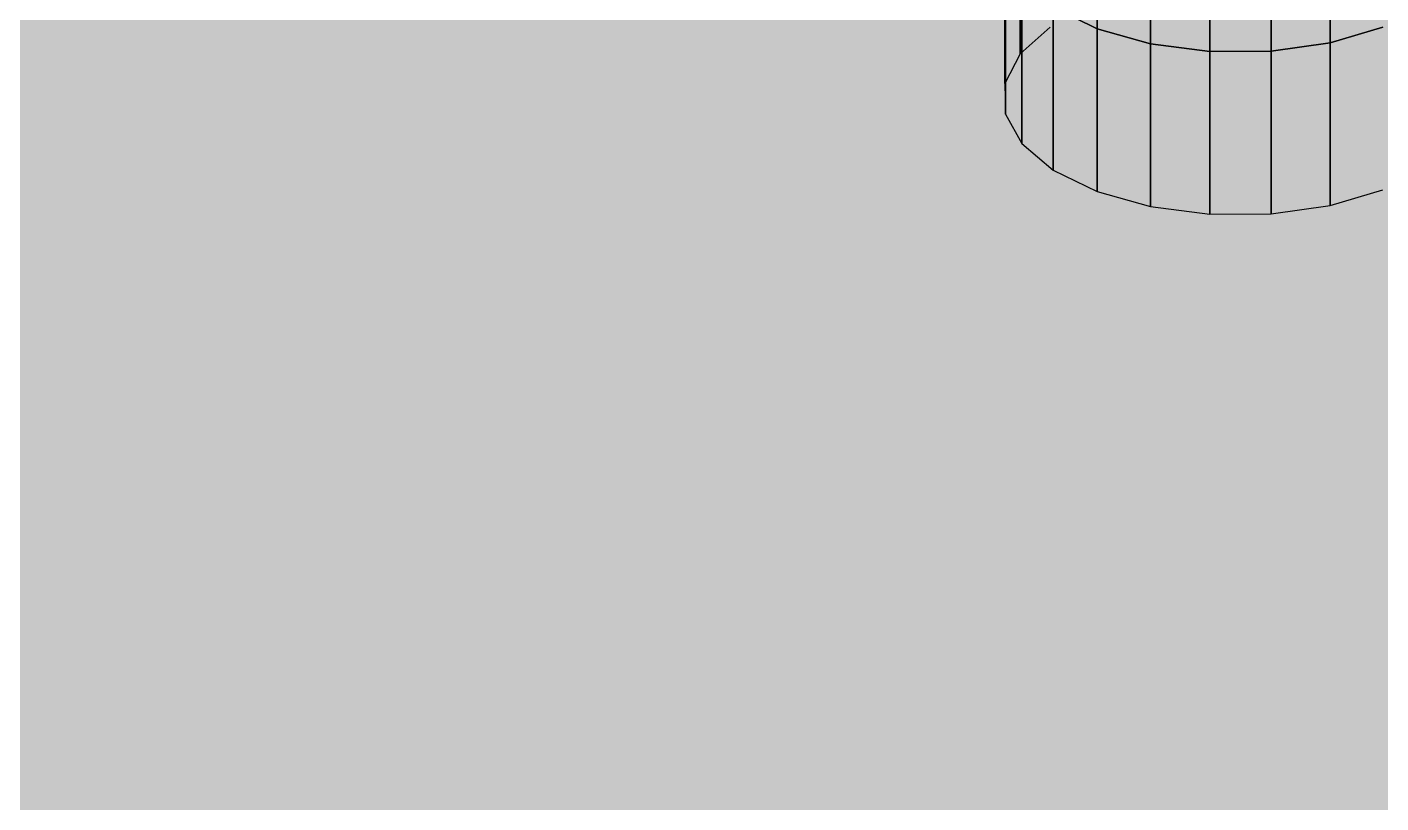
# Model space of a CAD drawing. Header units: millimetres. Extents: x 50 to 612415, y 2 to 4150.
# Drawn here: x 470962.96 to 470992.67, y 3169.71 to 3186.74 of the extents above; entities that cross this region are included whole.
import ezdxf

# ---------------------------------------------------------------- set-up
doc = ezdxf.new("R2010")
doc.units = ezdxf.units.MM
doc.layers.add('HATCH', color=8, linetype='Continuous', lineweight=9)
doc.layers.add('OUTLINE', color=7, linetype='Continuous', lineweight=25)

msp = doc.modelspace()

# ---------------------------------------------------------------- hatches: boundary and pattern name
at = {"layer": 'HATCH', "true_color": 0xccae87}
for points in [[(470666.462, 3368.157), (470526.265, 3420.73), (471408.076, 2921.654)], [(470526.265, 3420.73), (471244.787, 2982.887), (471407.114, 2922.124)], [(470526.265, 3420.73), (471407.114, 2922.124), (471408.076, 2921.654)], [(471408.076, 2918.083), (470526.265, 3417.159), (470666.462, 3364.586)], [(471407.114, 2918.553), (471244.787, 2979.316), (470526.265, 3417.159)], [(471408.076, 2918.083), (471407.114, 2918.553), (470526.265, 3417.159)], [(470806.659, 3315.583), (470666.462, 3368.157), (471408.076, 2921.654)], [(471408.076, 2918.083), (470666.462, 3364.586), (470806.659, 3312.012)], [(470986.441, 3195.628), (470763.775, 3279.127), (471408.076, 2918.083)], [(470986.441, 3191.164), (470763.775, 3274.664), (471408.076, 2913.619)], [(471408.076, 2913.619), (470763.775, 3274.664), (470986.441, 3191.164)], [(470986.441, 3189.378), (470763.775, 3272.878), (471408.076, 2911.834)], [(471408.076, 2911.834), (470763.775, 3272.878), (470986.441, 3189.378)], [(471408.076, 2911.387), (470763.775, 3272.432), (470986.441, 3188.932)], [(470986.441, 3188.932), (470763.775, 3272.432), (471441.874, 2891.22)], [(470986.441, 3186.7), (470985.479, 3187.171), (470763.775, 3270.2)], [(470763.775, 3270.2), (470985.479, 3187.171), (470986.441, 3186.7)], [(470986.441, 3186.7), (470763.775, 3270.2), (471441.874, 2888.988)], [(471441.874, 2888.988), (470763.775, 3270.2), (470986.441, 3186.7)], [(470770.05, 3266.663), (470770.991, 3267.144), (470984.75, 3186.151)], [(470770.991, 3267.144), (470985.41, 3186.737), (470984.75, 3186.151)], [(470763.775, 3266.629), (470764.948, 3266.299), (470984.75, 3186.151)], [(470763.775, 3266.629), (470984.75, 3186.151), (470984.416, 3185.499)], [(470763.775, 3266.629), (470984.416, 3185.499), (470984.431, 3184.826)], [(470763.775, 3266.629), (470984.431, 3184.826), (470984.793, 3184.179)], [(470763.775, 3266.629), (470984.793, 3184.179), (470985.479, 3183.6)], [(470763.775, 3266.629), (470985.479, 3183.6), (470986.441, 3183.129)], [(471441.874, 2885.417), (470763.775, 3266.629), (470986.441, 3183.129)], [(470768.892, 3266.321), (470770.05, 3266.663), (470984.75, 3186.151)], [(470764.948, 3266.299), (470766.251, 3266.132), (470984.75, 3186.151)], [(470767.596, 3266.139), (470768.892, 3266.321), (470984.75, 3186.151)], [(470766.251, 3266.132), (470767.596, 3266.139), (470984.75, 3186.151)], [(471233.847, 3096.601), (470986.441, 3189.378), (471408.076, 2911.834)], [(471408.076, 2911.834), (470986.441, 3189.378), (471233.847, 3096.601)], [(471232.156, 3099.176), (470987.613, 3188.602), (470986.441, 3188.932)], [(470986.441, 3188.932), (470987.613, 3188.602), (471232.156, 3099.176)], [(470986.441, 3188.932), (471232.156, 3099.176), (471231.822, 3098.525)], [(471231.822, 3098.525), (471232.156, 3099.176), (470986.441, 3188.932)], [(471231.837, 3097.852), (471231.822, 3098.525), (470986.441, 3188.932)], [(470986.441, 3188.932), (471231.822, 3098.525), (471231.837, 3097.852)], [(470986.441, 3188.932), (471231.837, 3097.852), (471232.199, 3097.204)], [(471232.199, 3097.204), (471231.837, 3097.852), (470986.441, 3188.932)], [(471232.885, 3096.625), (471232.199, 3097.204), (470986.441, 3188.932)], [(470986.441, 3188.932), (471232.199, 3097.204), (471232.885, 3096.625)], [(471233.847, 3096.155), (471232.885, 3096.625), (470986.441, 3188.932)], [(470986.441, 3188.932), (471232.885, 3096.625), (471233.847, 3096.155)], [(471408.076, 2911.387), (470986.441, 3188.932), (471233.847, 3096.155)], [(471233.847, 3096.155), (470986.441, 3188.932), (471441.874, 2891.22)], [(471232.156, 3096.945), (470987.613, 3186.37), (470986.441, 3186.7)], [(470986.441, 3186.7), (470987.613, 3186.37), (471232.156, 3096.945)], [(470986.441, 3186.7), (471232.156, 3096.945), (471231.822, 3096.293)], [(471231.822, 3096.293), (471232.156, 3096.945), (470986.441, 3186.7)], [(471231.837, 3095.62), (471231.822, 3096.293), (470986.441, 3186.7)], [(470986.441, 3186.7), (471231.822, 3096.293), (471231.837, 3095.62)], [(470986.441, 3186.7), (471231.837, 3095.62), (471232.199, 3094.972)], [(471232.199, 3094.972), (471231.837, 3095.62), (470986.441, 3186.7)], [(471232.885, 3094.393), (471232.199, 3094.972), (470986.441, 3186.7)], [(470986.441, 3186.7), (471232.199, 3094.972), (471232.885, 3094.393)], [(471233.847, 3093.923), (471232.885, 3094.393), (470986.441, 3186.7)], [(470986.441, 3186.7), (471232.885, 3094.393), (471233.847, 3093.923)], [(471233.847, 3093.923), (470986.441, 3186.7), (471441.874, 2888.988)], [(471441.874, 2888.988), (470986.441, 3186.7), (471233.847, 3093.923)], [(471232.156, 3096.945), (470992.716, 3186.735), (470991.558, 3186.392)], [(470991.558, 3186.392), (470992.716, 3186.735), (471232.156, 3096.945)], [(471232.156, 3096.945), (470988.917, 3186.203), (470987.613, 3186.37)], [(470987.613, 3186.37), (470988.917, 3186.203), (471232.156, 3096.945)], [(471232.156, 3096.945), (470991.558, 3186.392), (470990.262, 3186.211)], [(470990.262, 3186.211), (470991.558, 3186.392), (471232.156, 3096.945)], [(471232.156, 3096.945), (470990.262, 3186.211), (470988.917, 3186.203)], [(470988.917, 3186.203), (470990.262, 3186.211), (471232.156, 3096.945)], [(470986.441, 3183.129), (470987.613, 3182.799), (471232.156, 3093.374)], [(470986.441, 3183.129), (471232.156, 3093.374), (471231.822, 3092.722)], [(470986.441, 3183.129), (471231.822, 3092.722), (471231.837, 3092.049)], [(470986.441, 3183.129), (471231.837, 3092.049), (471232.199, 3091.401)], [(470986.441, 3183.129), (471232.199, 3091.401), (471232.885, 3090.822)], [(470986.441, 3183.129), (471232.885, 3090.822), (471233.847, 3090.352)], [(471441.874, 2885.417), (470986.441, 3183.129), (471233.847, 3090.352)], [(470991.558, 3182.821), (470992.716, 3183.164), (471232.156, 3093.374)], [(470987.613, 3182.799), (470988.917, 3182.632), (471232.156, 3093.374)], [(470990.262, 3182.64), (470991.558, 3182.821), (471232.156, 3093.374)], [(470988.917, 3182.632), (470990.262, 3182.64), (471232.156, 3093.374)]]:
    msp.add_hatch(color=43, dxfattribs=at).paths.add_polyline_path(points)
at = {"layer": 'HATCH', "true_color": 0xbca07c}
msp.add_hatch(color=33, dxfattribs=at).paths.add_polyline_path([(470985.41, 3186.737), (470984.75, 3186.151), (470984.75, 3189.722), (470985.41, 3190.308)])
at = {"layer": 'HATCH', "true_color": 0xb99e7a}
for points in [[(470984.75, 3186.151), (470984.416, 3185.499), (470984.416, 3189.07), (470984.75, 3189.722)], [(470984.431, 3184.826), (470984.793, 3184.179), (470984.793, 3187.75), (470984.431, 3188.397)]]:
    msp.add_hatch(color=33, dxfattribs=at).paths.add_polyline_path(points)
at = {"layer": 'HATCH', "true_color": 0xbfa37e}
for points in [[(470985.479, 3187.171), (470986.441, 3186.7), (470986.441, 3188.932), (470985.479, 3189.403)], [(470985.479, 3183.6), (470986.441, 3183.129), (470986.441, 3186.7), (470985.479, 3187.171)]]:
    msp.add_hatch(color=33, dxfattribs=at).paths.add_polyline_path(points)
at = {"layer": 'HATCH', "true_color": 0xb69b78}
msp.add_hatch(color=33, dxfattribs=at).paths.add_polyline_path([(470984.416, 3185.499), (470984.431, 3184.826), (470984.431, 3188.397), (470984.416, 3189.07)])
at = {"layer": 'HATCH', "true_color": 0xc1a580}
for points in [[(470986.441, 3186.7), (470987.613, 3186.37), (470987.613, 3188.602), (470986.441, 3188.932)], [(470986.441, 3183.129), (470987.613, 3182.799), (470987.613, 3186.37), (470986.441, 3186.7)]]:
    msp.add_hatch(color=33, dxfattribs=at).paths.add_polyline_path(points)
at = {"layer": 'HATCH', "true_color": 0xc0a480}
for points in [[(470991.558, 3186.392), (470992.716, 3186.735), (470992.716, 3188.967), (470991.558, 3188.624)], [(470991.558, 3182.821), (470992.716, 3183.164), (470992.716, 3186.735), (470991.558, 3186.392)]]:
    msp.add_hatch(color=33, dxfattribs=at).paths.add_polyline_path(points)
at = {"layer": 'HATCH', "true_color": 0xc2a680}
for points in [[(470987.613, 3186.37), (470988.917, 3186.203), (470988.917, 3188.435), (470987.613, 3188.602)], [(470990.262, 3186.211), (470991.558, 3186.392), (470991.558, 3188.624), (470990.262, 3188.443)], [(470987.613, 3182.799), (470988.917, 3182.632), (470988.917, 3186.203), (470987.613, 3186.37)], [(470990.262, 3182.64), (470991.558, 3182.821), (470991.558, 3186.392), (470990.262, 3186.211)]]:
    msp.add_hatch(color=43, dxfattribs=at).paths.add_polyline_path(points)
at = {"layer": 'HATCH', "true_color": 0xc2a681}
for points in [[(470988.917, 3186.203), (470990.262, 3186.211), (470990.262, 3188.443), (470988.917, 3188.435)], [(470988.917, 3182.632), (470990.262, 3182.64), (470990.262, 3186.211), (470988.917, 3186.203)]]:
    msp.add_hatch(color=43, dxfattribs=at).paths.add_polyline_path(points)
at = {"layer": 'HATCH', "true_color": 0xbca17d}
msp.add_hatch(color=33, dxfattribs=at).paths.add_polyline_path([(470984.793, 3184.179), (470985.479, 3183.6), (470985.479, 3187.171), (470984.793, 3187.75)])

# ---------------------------------------------------------------- linework, layer by layer
at = {"layer": 'OUTLINE', "color": 139, "true_color": 0x42544a}
for p, q in [((470984.75, 3186.151), (470984.75, 3189.722)), ((470984.75, 3189.722), (470984.75, 3186.151)), ((470984.416, 3185.499), (470984.416, 3189.07)), ((470984.416, 3189.07), (470984.416, 3185.499)), ((470986.441, 3186.7), (470986.441, 3188.932)), ((470986.441, 3188.932), (470986.441, 3186.7)), ((470984.431, 3184.826), (470984.431, 3188.397)), ((470984.431, 3188.397), (470984.431, 3184.826)), ((470987.613, 3186.37), (470987.613, 3188.602)), ((470987.613, 3188.602), (470987.613, 3186.37)), ((470988.917, 3186.203), (470988.917, 3188.435)), ((470988.917, 3188.435), (470988.917, 3186.203)), ((470990.262, 3188.443), (470990.262, 3186.211)), ((470990.262, 3186.211), (470990.262, 3188.443)), ((470991.558, 3188.624), (470991.558, 3186.392)), ((470991.558, 3186.392), (470991.558, 3188.624)), ((470984.793, 3184.179), (470984.793, 3187.75)), ((470984.793, 3187.75), (470984.793, 3184.179)), ((470986.441, 3186.7), (470985.479, 3187.171)), ((470985.479, 3187.171), (470986.441, 3186.7)), ((470985.479, 3183.6), (470985.479, 3187.171)), ((470986.441, 3186.7), (470985.479, 3187.171)), ((470985.479, 3187.171), (470985.479, 3183.6)), ((470985.479, 3187.171), (470986.441, 3186.7)), ((470985.41, 3186.737), (470984.75, 3186.151)), ((470985.41, 3186.737), (470984.75, 3186.151)), ((470986.441, 3183.129), (470986.441, 3186.7)), ((470987.613, 3186.37), (470986.441, 3186.7)), ((470986.441, 3186.7), (470986.441, 3183.129)), ((470986.441, 3186.7), (470987.613, 3186.37)), ((470987.613, 3186.37), (470986.441, 3186.7)), ((470986.441, 3186.7), (470987.613, 3186.37)), ((470992.716, 3186.735), (470991.558, 3186.392)), ((470991.558, 3186.392), (470992.716, 3186.735)), ((470992.716, 3186.735), (470991.558, 3186.392)), ((470991.558, 3186.392), (470992.716, 3186.735)), ((470987.613, 3182.799), (470987.613, 3186.37)), ((470988.917, 3186.203), (470987.613, 3186.37)), ((470987.613, 3186.37), (470987.613, 3182.799)), ((470987.613, 3186.37), (470988.917, 3186.203)), ((470988.917, 3186.203), (470987.613, 3186.37)), ((470987.613, 3186.37), (470988.917, 3186.203)), ((470991.558, 3186.392), (470990.262, 3186.211)), ((470990.262, 3186.211), (470991.558, 3186.392)), ((470991.558, 3186.392), (470990.262, 3186.211)), ((470990.262, 3186.211), (470991.558, 3186.392)), ((470991.558, 3186.392), (470991.558, 3182.821)), ((470991.558, 3182.821), (470991.558, 3186.392)), ((470984.75, 3186.151), (470984.416, 3185.499)), ((470984.75, 3186.151), (470984.416, 3185.499)), ((470990.262, 3186.211), (470988.917, 3186.203)), ((470988.917, 3186.203), (470990.262, 3186.211)), ((470990.262, 3186.211), (470988.917, 3186.203)), ((470988.917, 3186.203), (470990.262, 3186.211)), ((470988.917, 3182.632), (470988.917, 3186.203)), ((470988.917, 3186.203), (470988.917, 3182.632)), ((470990.262, 3186.211), (470990.262, 3182.64)), ((470990.262, 3182.64), (470990.262, 3186.211)), ((470984.416, 3185.499), (470984.431, 3184.826)), ((470984.416, 3185.499), (470984.431, 3184.826)), ((470984.431, 3184.826), (470984.793, 3184.179)), ((470984.431, 3184.826), (470984.793, 3184.179)), ((470984.793, 3184.179), (470985.479, 3183.6)), ((470984.793, 3184.179), (470985.479, 3183.6)), ((470985.479, 3183.6), (470986.441, 3183.129)), ((470985.479, 3183.6), (470986.441, 3183.129)), ((470986.441, 3183.129), (470987.613, 3182.799)), ((470986.441, 3183.129), (470987.613, 3182.799)), ((470991.558, 3182.821), (470992.716, 3183.164)), ((470991.558, 3182.821), (470992.716, 3183.164)), ((470987.613, 3182.799), (470988.917, 3182.632)), ((470987.613, 3182.799), (470988.917, 3182.632)), ((470990.262, 3182.64), (470991.558, 3182.821)), ((470990.262, 3182.64), (470991.558, 3182.821)), ((470988.917, 3182.632), (470990.262, 3182.64)), ((470988.917, 3182.632), (470990.262, 3182.64))]:
    msp.add_line(p, q, dxfattribs=at)

doc.saveas('drawing.dxf')
